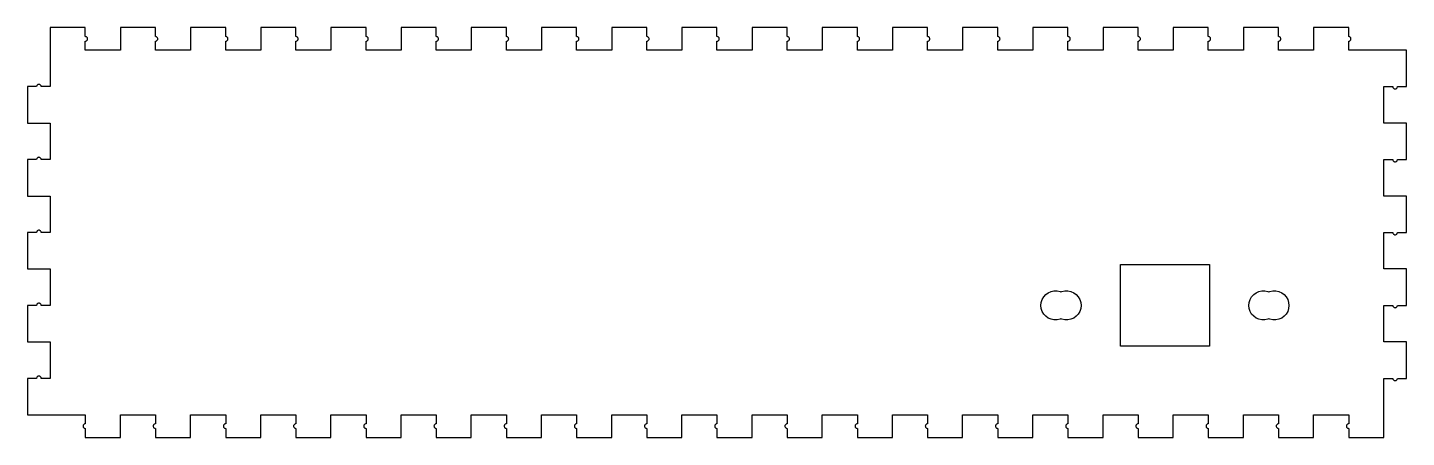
# Model space of a CAD drawing. Header units: metres. Extents: x -196 to 379, y -3 to 499.
# Drawn here: x -195.9 to -6.9, y -3.1 to 53.1 of the extents above; entities that cross this region are included whole.
import ezdxf

# ---------------------------------------------------------------- set-up
doc = ezdxf.new("R2010")
doc.units = ezdxf.units.M

msp = doc.modelspace()

# ---------------------------------------------------------------- linework, layer by layer
for p, q in [((-187.989, 53.1), (-192.8, 53.1)), ((-192.8, 53.1), (-192.8, 45)), ((-187.989, 51.8583), (-187.989, 53.1)), ((-178.368, 53.1), (-183.179, 53.1)), ((-183.179, 53.1), (-183.179, 50)), ((-178.368, 51.8583), (-178.368, 53.1)), ((-168.747, 53.1), (-173.558, 53.1)), ((-173.558, 53.1), (-173.558, 50)), ((-168.747, 51.8583), (-168.747, 53.1)), ((-159.126, 53.1), (-163.937, 53.1)), ((-163.937, 53.1), (-163.937, 50)), ((-159.126, 51.8583), (-159.126, 53.1)), ((-149.505, 53.1), (-154.316, 53.1)), ((-154.316, 53.1), (-154.316, 50)), ((-149.505, 51.8583), (-149.505, 53.1)), ((-139.884, 53.1), (-144.695, 53.1)), ((-144.695, 53.1), (-144.695, 50)), ((-139.884, 51.8583), (-139.884, 53.1)), ((-130.263, 53.1), (-135.074, 53.1)), ((-135.074, 53.1), (-135.074, 50)), ((-130.263, 51.8583), (-130.263, 53.1)), ((-120.642, 53.1), (-125.453, 53.1)), ((-125.453, 53.1), (-125.453, 50)), ((-120.642, 51.8583), (-120.642, 53.1)), ((-111.021, 53.1), (-115.832, 53.1)), ((-115.832, 53.1), (-115.832, 50)), ((-111.021, 51.8583), (-111.021, 53.1)), ((-101.4, 53.1), (-106.211, 53.1)), ((-106.211, 53.1), (-106.211, 50)), ((-101.4, 51.8583), (-101.4, 53.1)), ((-91.7789, 53.1), (-96.5895, 53.1)), ((-96.5895, 53.1), (-96.5895, 50)), ((-91.7789, 51.8583), (-91.7789, 53.1)), ((-82.1579, 53.1), (-86.9684, 53.1)), ((-86.9684, 53.1), (-86.9684, 50)), ((-82.1579, 51.8583), (-82.1579, 53.1)), ((-72.5368, 53.1), (-77.3474, 53.1)), ((-77.3474, 53.1), (-77.3474, 50)), ((-72.5368, 51.8583), (-72.5368, 53.1)), ((-62.9158, 53.1), (-67.7263, 53.1)), ((-67.7263, 53.1), (-67.7263, 50)), ((-62.9158, 51.8583), (-62.9158, 53.1)), ((-53.2947, 53.1), (-58.1053, 53.1)), ((-58.1053, 53.1), (-58.1053, 50)), ((-53.2947, 51.8583), (-53.2947, 53.1)), ((-43.6737, 53.1), (-48.4842, 53.1)), ((-48.4842, 53.1), (-48.4842, 50)), ((-43.6737, 51.8583), (-43.6737, 53.1)), ((-34.0526, 53.1), (-38.8632, 53.1)), ((-38.8632, 53.1), (-38.8632, 50)), ((-34.0526, 51.8583), (-34.0526, 53.1)), ((-24.4316, 53.1), (-29.2421, 53.1)), ((-29.2421, 53.1), (-29.2421, 50)), ((-24.4316, 51.8583), (-24.4316, 53.1)), ((-14.8105, 53.1), (-19.621, 53.1)), ((-19.621, 53.1), (-19.621, 50)), ((-14.8105, 51.8583), (-14.8105, 53.1)), ((-187.957, 51.8583), (-187.989, 51.8583)), ((-187.989, 50), (-187.989, 51.2417)), ((-187.989, 51.2417), (-187.957, 51.2417)), ((-187.894, 51.8448), (-187.957, 51.8583)), ((-187.957, 51.2417), (-187.894, 51.2552)), ((-187.834, 51.8185), (-187.894, 51.8448)), ((-187.894, 51.2552), (-187.834, 51.2815)), ((-187.782, 51.7804), (-187.834, 51.8185)), ((-187.834, 51.2815), (-187.782, 51.3196)), ((-187.739, 51.7322), (-187.782, 51.7804)), ((-187.782, 51.3196), (-187.739, 51.3678)), ((-187.706, 51.6761), (-187.739, 51.7322)), ((-187.739, 51.3678), (-187.706, 51.4239)), ((-187.686, 51.6144), (-187.706, 51.6761)), ((-187.706, 51.4239), (-187.686, 51.4855)), ((-187.679, 51.55), (-187.686, 51.6144)), ((-187.686, 51.4855), (-187.679, 51.55)), ((-178.336, 51.8583), (-178.368, 51.8583)), ((-178.368, 50), (-178.368, 51.2417)), ((-178.368, 51.2417), (-178.336, 51.2417)), ((-178.273, 51.8448), (-178.336, 51.8583)), ((-178.336, 51.2417), (-178.273, 51.2552)), ((-178.213, 51.8185), (-178.273, 51.8448)), ((-178.273, 51.2552), (-178.213, 51.2815)), ((-178.161, 51.7804), (-178.213, 51.8185)), ((-178.213, 51.2815), (-178.161, 51.3196)), ((-178.118, 51.7322), (-178.161, 51.7804)), ((-178.161, 51.3196), (-178.118, 51.3678)), ((-178.085, 51.6761), (-178.118, 51.7322)), ((-178.118, 51.3678), (-178.085, 51.4239)), ((-178.065, 51.6144), (-178.085, 51.6761)), ((-178.085, 51.4239), (-178.065, 51.4855)), ((-178.058, 51.55), (-178.065, 51.6144)), ((-178.065, 51.4855), (-178.058, 51.55)), ((-168.715, 51.8583), (-168.747, 51.8583)), ((-168.747, 50), (-168.747, 51.2417)), ((-168.747, 51.2417), (-168.715, 51.2417)), ((-168.652, 51.8448), (-168.715, 51.8583)), ((-168.715, 51.2417), (-168.652, 51.2552)), ((-168.592, 51.8185), (-168.652, 51.8448)), ((-168.652, 51.2552), (-168.592, 51.2815)), ((-168.54, 51.7804), (-168.592, 51.8185)), ((-168.592, 51.2815), (-168.54, 51.3196)), ((-168.497, 51.7322), (-168.54, 51.7804)), ((-168.54, 51.3196), (-168.497, 51.3678)), ((-168.464, 51.6761), (-168.497, 51.7322)), ((-168.497, 51.3678), (-168.464, 51.4239)), ((-168.444, 51.6144), (-168.464, 51.6761)), ((-168.464, 51.4239), (-168.444, 51.4855)), ((-168.437, 51.55), (-168.444, 51.6144)), ((-168.444, 51.4855), (-168.437, 51.55)), ((-159.094, 51.8583), (-159.126, 51.8583)), ((-159.126, 50), (-159.126, 51.2417)), ((-159.126, 51.2417), (-159.094, 51.2417)), ((-159.031, 51.8448), (-159.094, 51.8583)), ((-159.094, 51.2417), (-159.031, 51.2552)), ((-158.971, 51.8185), (-159.031, 51.8448)), ((-159.031, 51.2552), (-158.971, 51.2815)), ((-158.919, 51.7804), (-158.971, 51.8185)), ((-158.971, 51.2815), (-158.919, 51.3196)), ((-158.876, 51.7322), (-158.919, 51.7804)), ((-158.919, 51.3196), (-158.876, 51.3678)), ((-158.843, 51.6761), (-158.876, 51.7322)), ((-158.876, 51.3678), (-158.843, 51.4239)), ((-158.823, 51.6144), (-158.843, 51.6761)), ((-158.843, 51.4239), (-158.823, 51.4855)), ((-158.816, 51.55), (-158.823, 51.6144)), ((-158.823, 51.4855), (-158.816, 51.55)), ((-149.473, 51.8583), (-149.505, 51.8583)), ((-149.505, 50), (-149.505, 51.2417)), ((-149.505, 51.2417), (-149.473, 51.2417)), ((-149.409, 51.8448), (-149.473, 51.8583)), ((-149.473, 51.2417), (-149.409, 51.2552)), ((-149.35, 51.8185), (-149.409, 51.8448)), ((-149.409, 51.2552), (-149.35, 51.2815)), ((-149.298, 51.7804), (-149.35, 51.8185)), ((-149.35, 51.2815), (-149.298, 51.3196)), ((-149.254, 51.7322), (-149.298, 51.7804)), ((-149.298, 51.3196), (-149.254, 51.3678)), ((-149.222, 51.6761), (-149.254, 51.7322)), ((-149.254, 51.3678), (-149.222, 51.4239)), ((-149.202, 51.6144), (-149.222, 51.6761)), ((-149.222, 51.4239), (-149.202, 51.4855)), ((-149.195, 51.55), (-149.202, 51.6144)), ((-149.202, 51.4855), (-149.195, 51.55)), ((-139.852, 51.8583), (-139.884, 51.8583)), ((-139.884, 50), (-139.884, 51.2417)), ((-139.884, 51.2417), (-139.852, 51.2417)), ((-139.788, 51.8448), (-139.852, 51.8583)), ((-139.852, 51.2417), (-139.788, 51.2552)), ((-139.729, 51.8185), (-139.788, 51.8448)), ((-139.788, 51.2552), (-139.729, 51.2815)), ((-139.677, 51.7804), (-139.729, 51.8185)), ((-139.729, 51.2815), (-139.677, 51.3196)), ((-139.633, 51.7322), (-139.677, 51.7804)), ((-139.677, 51.3196), (-139.633, 51.3678)), ((-139.601, 51.6761), (-139.633, 51.7322)), ((-139.633, 51.3678), (-139.601, 51.4239)), ((-139.581, 51.6144), (-139.601, 51.6761)), ((-139.601, 51.4239), (-139.581, 51.4855)), ((-139.574, 51.55), (-139.581, 51.6144)), ((-139.581, 51.4855), (-139.574, 51.55)), ((-130.231, 51.8583), (-130.263, 51.8583)), ((-130.263, 50), (-130.263, 51.2417)), ((-130.263, 51.2417), (-130.231, 51.2417)), ((-130.167, 51.8448), (-130.231, 51.8583)), ((-130.231, 51.2417), (-130.167, 51.2552)), ((-130.108, 51.8185), (-130.167, 51.8448)), ((-130.167, 51.2552), (-130.108, 51.2815)), ((-130.056, 51.7804), (-130.108, 51.8185)), ((-130.108, 51.2815), (-130.056, 51.3196)), ((-130.012, 51.7322), (-130.056, 51.7804)), ((-130.056, 51.3196), (-130.012, 51.3678)), ((-129.98, 51.6761), (-130.012, 51.7322)), ((-130.012, 51.3678), (-129.98, 51.4239)), ((-129.96, 51.6144), (-129.98, 51.6761)), ((-129.98, 51.4239), (-129.96, 51.4855)), ((-129.953, 51.55), (-129.96, 51.6144)), ((-129.96, 51.4855), (-129.953, 51.55)), ((-120.61, 51.8583), (-120.642, 51.8583)), ((-120.642, 50), (-120.642, 51.2417)), ((-120.642, 51.2417), (-120.61, 51.2417)), ((-120.546, 51.8448), (-120.61, 51.8583)), ((-120.61, 51.2417), (-120.546, 51.2552)), ((-120.487, 51.8185), (-120.546, 51.8448)), ((-120.546, 51.2552), (-120.487, 51.2815)), ((-120.435, 51.7804), (-120.487, 51.8185)), ((-120.487, 51.2815), (-120.435, 51.3196)), ((-120.391, 51.7322), (-120.435, 51.7804)), ((-120.435, 51.3196), (-120.391, 51.3678)), ((-120.359, 51.6761), (-120.391, 51.7322)), ((-120.391, 51.3678), (-120.359, 51.4239)), ((-120.339, 51.6144), (-120.359, 51.6761)), ((-120.359, 51.4239), (-120.339, 51.4855)), ((-120.332, 51.55), (-120.339, 51.6144)), ((-120.339, 51.4855), (-120.332, 51.55)), ((-110.989, 51.8583), (-111.021, 51.8583)), ((-111.021, 50), (-111.021, 51.2417)), ((-111.021, 51.2417), (-110.989, 51.2417)), ((-110.925, 51.8448), (-110.989, 51.8583)), ((-110.989, 51.2417), (-110.925, 51.2552)), ((-110.866, 51.8185), (-110.925, 51.8448)), ((-110.925, 51.2552), (-110.866, 51.2815)), ((-110.814, 51.7804), (-110.866, 51.8185)), ((-110.866, 51.2815), (-110.814, 51.3196)), ((-110.77, 51.7322), (-110.814, 51.7804)), ((-110.814, 51.3196), (-110.77, 51.3678)), ((-110.738, 51.6761), (-110.77, 51.7322)), ((-110.77, 51.3678), (-110.738, 51.4239)), ((-110.718, 51.6144), (-110.738, 51.6761)), ((-110.738, 51.4239), (-110.718, 51.4855)), ((-110.711, 51.55), (-110.718, 51.6144)), ((-110.718, 51.4855), (-110.711, 51.55)), ((-101.368, 51.8583), (-101.4, 51.8583)), ((-101.4, 50), (-101.4, 51.2417)), ((-101.4, 51.2417), (-101.368, 51.2417)), ((-101.304, 51.8448), (-101.368, 51.8583)), ((-101.368, 51.2417), (-101.304, 51.2552)), ((-101.245, 51.8185), (-101.304, 51.8448)), ((-101.304, 51.2552), (-101.245, 51.2815)), ((-101.193, 51.7804), (-101.245, 51.8185)), ((-101.245, 51.2815), (-101.193, 51.3196)), ((-101.149, 51.7322), (-101.193, 51.7804)), ((-101.193, 51.3196), (-101.149, 51.3678)), ((-101.117, 51.6761), (-101.149, 51.7322)), ((-101.149, 51.3678), (-101.117, 51.4239)), ((-101.097, 51.6144), (-101.117, 51.6761)), ((-101.117, 51.4239), (-101.097, 51.4855)), ((-101.09, 51.55), (-101.097, 51.6144)), ((-101.097, 51.4855), (-101.09, 51.55)), ((-91.7465, 51.8583), (-91.7789, 51.8583)), ((-91.7789, 50), (-91.7789, 51.2417)), ((-91.7789, 51.2417), (-91.7465, 51.2417)), ((-91.6832, 51.8448), (-91.7465, 51.8583)), ((-91.7465, 51.2417), (-91.6832, 51.2552)), ((-91.6239, 51.8185), (-91.6832, 51.8448)), ((-91.6832, 51.2552), (-91.6239, 51.2815)), ((-91.5715, 51.7804), (-91.6239, 51.8185)), ((-91.6239, 51.2815), (-91.5715, 51.3196)), ((-91.5282, 51.7322), (-91.5715, 51.7804)), ((-91.5715, 51.3196), (-91.5282, 51.3678)), ((-91.4957, 51.6761), (-91.5282, 51.7322)), ((-91.5282, 51.3678), (-91.4957, 51.4239)), ((-91.4757, 51.6144), (-91.4957, 51.6761)), ((-91.4957, 51.4239), (-91.4757, 51.4855)), ((-91.4689, 51.55), (-91.4757, 51.6144)), ((-91.4757, 51.4855), (-91.4689, 51.55)), ((-82.1255, 51.8583), (-82.1579, 51.8583)), ((-82.1579, 50), (-82.1579, 51.2417)), ((-82.1579, 51.2417), (-82.1255, 51.2417)), ((-82.0621, 51.8448), (-82.1255, 51.8583)), ((-82.1255, 51.2417), (-82.0621, 51.2552)), ((-82.0029, 51.8185), (-82.0621, 51.8448)), ((-82.0621, 51.2552), (-82.0029, 51.2815)), ((-81.9505, 51.7804), (-82.0029, 51.8185)), ((-82.0029, 51.2815), (-81.9505, 51.3196)), ((-81.9071, 51.7322), (-81.9505, 51.7804)), ((-81.9505, 51.3196), (-81.9071, 51.3678)), ((-81.8747, 51.6761), (-81.9071, 51.7322)), ((-81.9071, 51.3678), (-81.8747, 51.4239)), ((-81.8547, 51.6144), (-81.8747, 51.6761)), ((-81.8747, 51.4239), (-81.8547, 51.4855)), ((-81.8479, 51.55), (-81.8547, 51.6144)), ((-81.8547, 51.4855), (-81.8479, 51.55)), ((-72.5044, 51.8583), (-72.5368, 51.8583)), ((-72.5368, 50), (-72.5368, 51.2417)), ((-72.5368, 51.2417), (-72.5044, 51.2417)), ((-72.4411, 51.8448), (-72.5044, 51.8583)), ((-72.5044, 51.2417), (-72.4411, 51.2552)), ((-72.3819, 51.8185), (-72.4411, 51.8448)), ((-72.4411, 51.2552), (-72.3819, 51.2815)), ((-72.3294, 51.7804), (-72.3819, 51.8185)), ((-72.3819, 51.2815), (-72.3294, 51.3196)), ((-72.2861, 51.7322), (-72.3294, 51.7804)), ((-72.3294, 51.3196), (-72.2861, 51.3678)), ((-72.2536, 51.6761), (-72.2861, 51.7322)), ((-72.2861, 51.3678), (-72.2536, 51.4239)), ((-72.2336, 51.6144), (-72.2536, 51.6761)), ((-72.2536, 51.4239), (-72.2336, 51.4855)), ((-72.2269, 51.55), (-72.2336, 51.6144)), ((-72.2336, 51.4855), (-72.2269, 51.55)), ((-62.8834, 51.8583), (-62.9158, 51.8583)), ((-62.9158, 50), (-62.9158, 51.2417)), ((-62.9158, 51.2417), (-62.8834, 51.2417)), ((-62.82, 51.8448), (-62.8834, 51.8583)), ((-62.8834, 51.2417), (-62.82, 51.2552)), ((-62.7608, 51.8185), (-62.82, 51.8448)), ((-62.82, 51.2552), (-62.7608, 51.2815)), ((-62.7084, 51.7804), (-62.7608, 51.8185)), ((-62.7608, 51.2815), (-62.7084, 51.3196)), ((-62.665, 51.7322), (-62.7084, 51.7804)), ((-62.7084, 51.3196), (-62.665, 51.3678)), ((-62.6326, 51.6761), (-62.665, 51.7322)), ((-62.665, 51.3678), (-62.6326, 51.4239)), ((-62.6126, 51.6144), (-62.6326, 51.6761)), ((-62.6326, 51.4239), (-62.6126, 51.4855)), ((-62.6058, 51.55), (-62.6126, 51.6144)), ((-62.6126, 51.4855), (-62.6058, 51.55)), ((-53.2623, 51.8583), (-53.2947, 51.8583)), ((-53.2947, 50), (-53.2947, 51.2417)), ((-53.2947, 51.2417), (-53.2623, 51.2417)), ((-53.1989, 51.8448), (-53.2623, 51.8583)), ((-53.2623, 51.2417), (-53.1989, 51.2552)), ((-53.1397, 51.8185), (-53.1989, 51.8448)), ((-53.1989, 51.2552), (-53.1397, 51.2815)), ((-53.0873, 51.7804), (-53.1397, 51.8185)), ((-53.1397, 51.2815), (-53.0873, 51.3196)), ((-53.0439, 51.7322), (-53.0873, 51.7804)), ((-53.0873, 51.3196), (-53.0439, 51.3678)), ((-53.0115, 51.6761), (-53.0439, 51.7322)), ((-53.0439, 51.3678), (-53.0115, 51.4239)), ((-52.9915, 51.6144), (-53.0115, 51.6761)), ((-53.0115, 51.4239), (-52.9915, 51.4855)), ((-52.9847, 51.55), (-52.9915, 51.6144)), ((-52.9915, 51.4855), (-52.9847, 51.55)), ((-43.6413, 51.8583), (-43.6737, 51.8583)), ((-43.6737, 50), (-43.6737, 51.2417)), ((-43.6737, 51.2417), (-43.6413, 51.2417)), ((-43.5779, 51.8448), (-43.6413, 51.8583)), ((-43.6413, 51.2417), (-43.5779, 51.2552)), ((-43.5187, 51.8185), (-43.5779, 51.8448)), ((-43.5779, 51.2552), (-43.5187, 51.2815)), ((-43.4663, 51.7804), (-43.5187, 51.8185)), ((-43.5187, 51.2815), (-43.4663, 51.3196)), ((-43.4229, 51.7322), (-43.4663, 51.7804)), ((-43.4663, 51.3196), (-43.4229, 51.3678)), ((-43.3905, 51.6761), (-43.4229, 51.7322)), ((-43.4229, 51.3678), (-43.3905, 51.4239)), ((-43.3705, 51.6144), (-43.3905, 51.6761)), ((-43.3905, 51.4239), (-43.3705, 51.4855)), ((-43.3637, 51.55), (-43.3705, 51.6144)), ((-43.3705, 51.4855), (-43.3637, 51.55)), ((-34.0202, 51.8583), (-34.0526, 51.8583)), ((-34.0526, 50), (-34.0526, 51.2417)), ((-34.0526, 51.2417), (-34.0202, 51.2417)), ((-33.9568, 51.8448), (-34.0202, 51.8583)), ((-34.0202, 51.2417), (-33.9568, 51.2552)), ((-33.8976, 51.8185), (-33.9568, 51.8448)), ((-33.9568, 51.2552), (-33.8976, 51.2815)), ((-33.8452, 51.7804), (-33.8976, 51.8185)), ((-33.8976, 51.2815), (-33.8452, 51.3196)), ((-33.8018, 51.7322), (-33.8452, 51.7804)), ((-33.8452, 51.3196), (-33.8018, 51.3678)), ((-33.7694, 51.6761), (-33.8018, 51.7322)), ((-33.8018, 51.3678), (-33.7694, 51.4239)), ((-33.7494, 51.6144), (-33.7694, 51.6761)), ((-33.7694, 51.4239), (-33.7494, 51.4855)), ((-33.7426, 51.55), (-33.7494, 51.6144)), ((-33.7494, 51.4855), (-33.7426, 51.55)), ((-24.3992, 51.8583), (-24.4316, 51.8583)), ((-24.4316, 50), (-24.4316, 51.2417)), ((-24.4316, 51.2417), (-24.3992, 51.2417)), ((-24.3358, 51.8448), (-24.3992, 51.8583)), ((-24.3992, 51.2417), (-24.3358, 51.2552)), ((-24.2766, 51.8185), (-24.3358, 51.8448)), ((-24.3358, 51.2552), (-24.2766, 51.2815)), ((-24.2242, 51.7804), (-24.2766, 51.8185)), ((-24.2766, 51.2815), (-24.2242, 51.3196)), ((-24.1808, 51.7322), (-24.2242, 51.7804)), ((-24.2242, 51.3196), (-24.1808, 51.3678)), ((-24.1484, 51.6761), (-24.1808, 51.7322)), ((-24.1808, 51.3678), (-24.1484, 51.4239)), ((-24.1284, 51.6144), (-24.1484, 51.6761)), ((-24.1484, 51.4239), (-24.1284, 51.4855)), ((-24.1216, 51.55), (-24.1284, 51.6144)), ((-24.1284, 51.4855), (-24.1216, 51.55)), ((-14.7781, 51.8583), (-14.8105, 51.8583)), ((-14.8105, 50), (-14.8105, 51.2417)), ((-14.8105, 51.2417), (-14.7781, 51.2417)), ((-14.7147, 51.8448), (-14.7781, 51.8583)), ((-14.7781, 51.2417), (-14.7147, 51.2552)), ((-14.6555, 51.8185), (-14.7147, 51.8448)), ((-14.7147, 51.2552), (-14.6555, 51.2815)), ((-14.6031, 51.7804), (-14.6555, 51.8185)), ((-14.6555, 51.2815), (-14.6031, 51.3196)), ((-14.5597, 51.7322), (-14.6031, 51.7804)), ((-14.6031, 51.3196), (-14.5597, 51.3678)), ((-14.5273, 51.6761), (-14.5597, 51.7322)), ((-14.5597, 51.3678), (-14.5273, 51.4239)), ((-14.5073, 51.6144), (-14.5273, 51.6761)), ((-14.5273, 51.4239), (-14.5073, 51.4855)), ((-14.5005, 51.55), (-14.5073, 51.6144)), ((-14.5073, 51.4855), (-14.5005, 51.55)), ((-183.179, 50), (-187.989, 50)), ((-173.558, 50), (-178.368, 50)), ((-163.937, 50), (-168.747, 50)), ((-154.316, 50), (-159.126, 50)), ((-144.695, 50), (-149.505, 50)), ((-135.074, 50), (-139.884, 50)), ((-125.453, 50), (-130.263, 50)), ((-115.832, 50), (-120.642, 50)), ((-106.211, 50), (-111.021, 50)), ((-96.5895, 50), (-101.4, 50)), ((-86.9684, 50), (-91.7789, 50)), ((-77.3474, 50), (-82.1579, 50)), ((-67.7263, 50), (-72.5368, 50)), ((-58.1053, 50), (-62.9158, 50)), ((-48.4842, 50), (-53.2947, 50)), ((-38.8632, 50), (-43.6737, 50)), ((-29.2421, 50), (-34.0526, 50)), ((-19.621, 50), (-24.4316, 50)), ((-6.89999, 50), (-14.8105, 50)), ((-6.89999, 45), (-6.89999, 50)), ((-194.658, 45), (-195.9, 45)), ((-195.9, 45), (-195.9, 40)), ((-194.645, 45.0958), (-194.658, 45.0324)), ((-194.658, 45.0324), (-194.658, 45)), ((-194.618, 45.155), (-194.645, 45.0958)), ((-194.58, 45.2074), (-194.618, 45.155)), ((-194.532, 45.2508), (-194.58, 45.2074)), ((-194.476, 45.2832), (-194.532, 45.2508)), ((-194.414, 45.3032), (-194.476, 45.2832)), ((-194.35, 45.31), (-194.414, 45.3032)), ((-194.286, 45.3032), (-194.35, 45.31)), ((-194.224, 45.2832), (-194.286, 45.3032)), ((-194.168, 45.2508), (-194.224, 45.2832)), ((-194.12, 45.2074), (-194.168, 45.2508)), ((-194.082, 45.155), (-194.12, 45.2074)), ((-194.055, 45.0958), (-194.082, 45.155)), ((-194.042, 45.0324), (-194.055, 45.0958)), ((-194.042, 45), (-194.042, 45.0324)), ((-192.8, 45), (-194.042, 45)), ((-10, 40), (-10, 45)), ((-10, 45), (-8.7583, 45)), ((-8.7583, 45), (-8.7583, 44.9676)), ((-8.7583, 44.9676), (-8.74483, 44.9042)), ((-8.74483, 44.9042), (-8.71846, 44.845)), ((-8.71846, 44.845), (-8.68037, 44.7926)), ((-8.68037, 44.7926), (-8.63222, 44.7492)), ((-8.63222, 44.7492), (-8.57608, 44.7168)), ((-8.57608, 44.7168), (-8.51445, 44.6968)), ((-8.51445, 44.6968), (-8.45, 44.69)), ((-8.45, 44.69), (-8.38554, 44.6968)), ((-8.38554, 44.6968), (-8.32391, 44.7168)), ((-8.32391, 44.7168), (-8.26779, 44.7492)), ((-8.26779, 44.7492), (-8.21962, 44.7926)), ((-8.21962, 44.7926), (-8.18153, 44.845)), ((-8.18153, 44.845), (-8.15517, 44.9042)), ((-8.15517, 44.9042), (-8.14169, 44.9676)), ((-8.14169, 44.9676), (-8.14169, 45)), ((-8.14169, 45), (-6.89999, 45)), ((-195.9, 40), (-192.8, 40)), ((-192.8, 40), (-192.8, 35)), ((-6.89999, 40), (-10, 40)), ((-6.89999, 35), (-6.89999, 40)), ((-194.658, 35), (-195.9, 35)), ((-195.9, 35), (-195.9, 30)), ((-194.645, 35.0958), (-194.658, 35.0324)), ((-194.658, 35.0324), (-194.658, 35)), ((-194.618, 35.155), (-194.645, 35.0958)), ((-194.58, 35.2074), (-194.618, 35.155)), ((-194.532, 35.2508), (-194.58, 35.2074)), ((-194.476, 35.2832), (-194.532, 35.2508)), ((-194.414, 35.3032), (-194.476, 35.2832)), ((-194.35, 35.31), (-194.414, 35.3032)), ((-194.286, 35.3032), (-194.35, 35.31)), ((-194.224, 35.2832), (-194.286, 35.3032)), ((-194.168, 35.2508), (-194.224, 35.2832)), ((-194.12, 35.2074), (-194.168, 35.2508)), ((-194.082, 35.155), (-194.12, 35.2074)), ((-194.055, 35.0958), (-194.082, 35.155)), ((-194.042, 35.0324), (-194.055, 35.0958)), ((-194.042, 35), (-194.042, 35.0324)), ((-192.8, 35), (-194.042, 35)), ((-10, 30), (-10, 35)), ((-10, 35), (-8.7583, 35)), ((-8.7583, 35), (-8.7583, 34.9676)), ((-8.7583, 34.9676), (-8.74483, 34.9042)), ((-8.74483, 34.9042), (-8.71846, 34.845)), ((-8.71846, 34.845), (-8.68037, 34.7926)), ((-8.68037, 34.7926), (-8.63222, 34.7492)), ((-8.63222, 34.7492), (-8.57608, 34.7168)), ((-8.57608, 34.7168), (-8.51445, 34.6968)), ((-8.51445, 34.6968), (-8.45, 34.69)), ((-8.45, 34.69), (-8.38554, 34.6968)), ((-8.38554, 34.6968), (-8.32391, 34.7168)), ((-8.32391, 34.7168), (-8.26779, 34.7492)), ((-8.26779, 34.7492), (-8.21962, 34.7926)), ((-8.21962, 34.7926), (-8.18153, 34.845)), ((-8.18153, 34.845), (-8.15517, 34.9042)), ((-8.15517, 34.9042), (-8.14169, 34.9676)), ((-8.14169, 34.9676), (-8.14169, 35)), ((-8.14169, 35), (-6.89999, 35)), ((-195.9, 30), (-192.8, 30)), ((-192.8, 30), (-192.8, 25)), ((-6.89999, 30), (-10, 30)), ((-6.89999, 25), (-6.89999, 30)), ((-194.658, 25), (-195.9, 25)), ((-195.9, 25), (-195.9, 20)), ((-194.645, 25.0958), (-194.658, 25.0324)), ((-194.658, 25.0324), (-194.658, 25)), ((-194.618, 25.155), (-194.645, 25.0958)), ((-194.58, 25.2074), (-194.618, 25.155)), ((-194.532, 25.2508), (-194.58, 25.2074)), ((-194.476, 25.2832), (-194.532, 25.2508)), ((-194.414, 25.3032), (-194.476, 25.2832)), ((-194.35, 25.31), (-194.414, 25.3032)), ((-194.286, 25.3032), (-194.35, 25.31)), ((-194.224, 25.2832), (-194.286, 25.3032)), ((-194.168, 25.2508), (-194.224, 25.2832)), ((-194.12, 25.2074), (-194.168, 25.2508)), ((-194.082, 25.155), (-194.12, 25.2074)), ((-194.055, 25.0958), (-194.082, 25.155)), ((-194.042, 25.0324), (-194.055, 25.0958)), ((-194.042, 25), (-194.042, 25.0324)), ((-192.8, 25), (-194.042, 25)), ((-10, 20), (-10, 25)), ((-10, 25), (-8.7583, 25)), ((-8.7583, 25), (-8.7583, 24.9676)), ((-8.7583, 24.9676), (-8.74483, 24.9042)), ((-8.74483, 24.9042), (-8.71846, 24.845)), ((-8.71846, 24.845), (-8.68037, 24.7926)), ((-8.68037, 24.7926), (-8.63222, 24.7492)), ((-8.63222, 24.7492), (-8.57608, 24.7168)), ((-8.57608, 24.7168), (-8.51445, 24.6968)), ((-8.51445, 24.6968), (-8.45, 24.69)), ((-8.45, 24.69), (-8.38554, 24.6968)), ((-8.38554, 24.6968), (-8.32391, 24.7168)), ((-8.32391, 24.7168), (-8.26779, 24.7492)), ((-8.26779, 24.7492), (-8.21962, 24.7926)), ((-8.21962, 24.7926), (-8.18153, 24.845)), ((-8.18153, 24.845), (-8.15517, 24.9042)), ((-8.15517, 24.9042), (-8.14169, 24.9676)), ((-8.14169, 24.9676), (-8.14169, 25)), ((-8.14169, 25), (-6.89999, 25)), ((-195.9, 20), (-192.8, 20)), ((-192.8, 20), (-192.8, 15)), ((-46.1, 9.39999), (-46.1, 20.6)), ((-46.1, 20.6), (-33.9, 20.6)), ((-33.9, 20.6), (-33.9, 9.39999)), ((-6.89999, 20), (-10, 20)), ((-6.89999, 15), (-6.89999, 20)), ((-194.618, 15.155), (-194.645, 15.0958)), ((-194.58, 15.2074), (-194.618, 15.155)), ((-194.532, 15.2508), (-194.58, 15.2074)), ((-194.476, 15.2832), (-194.532, 15.2508)), ((-194.414, 15.3032), (-194.476, 15.2832)), ((-194.35, 15.31), (-194.414, 15.3032)), ((-194.286, 15.3032), (-194.35, 15.31)), ((-194.224, 15.2832), (-194.286, 15.3032)), ((-194.168, 15.2508), (-194.224, 15.2832)), ((-194.12, 15.2074), (-194.168, 15.2508)), ((-194.082, 15.155), (-194.12, 15.2074)), ((-194.055, 15.0958), (-194.082, 15.155)), ((-57, 15), (-56.9563, 15.4158)), ((-56.9563, 15.4158), (-56.8271, 15.8135)), ((-56.8271, 15.8135), (-56.618, 16.1756)), ((-56.618, 16.1756), (-56.3383, 16.4863)), ((-56.3383, 16.4863), (-56, 16.732)), ((-56, 16.732), (-55.618, 16.9021)), ((-55.618, 16.9021), (-55.209, 16.989)), ((-55.209, 16.989), (-54.7909, 16.989)), ((-54.7909, 16.989), (-54.382, 16.9021)), ((-54.382, 16.9021), (-54.25, 16.8434)), ((-54.25, 16.8434), (-54.118, 16.9021)), ((-54.118, 16.9021), (-53.709, 16.989)), ((-53.709, 16.989), (-53.2909, 16.989)), ((-53.2909, 16.989), (-52.882, 16.9021)), ((-52.882, 16.9021), (-52.5, 16.732)), ((-52.5, 16.732), (-52.1617, 16.4863)), ((-52.1617, 16.4863), (-51.882, 16.1756)), ((-51.882, 16.1756), (-51.6729, 15.8135)), ((-51.6729, 15.8135), (-51.5437, 15.4158)), ((-51.5437, 15.4158), (-51.5, 15)), ((-28.5, 15), (-28.4563, 15.4158)), ((-28.4563, 15.4158), (-28.3271, 15.8135)), ((-28.3271, 15.8135), (-28.118, 16.1756)), ((-28.118, 16.1756), (-27.8383, 16.4863)), ((-27.8383, 16.4863), (-27.5, 16.732)), ((-27.5, 16.732), (-27.118, 16.9021)), ((-27.118, 16.9021), (-26.709, 16.989)), ((-26.709, 16.989), (-26.2909, 16.989)), ((-26.2909, 16.989), (-25.882, 16.9021)), ((-25.882, 16.9021), (-25.75, 16.8434)), ((-25.75, 16.8434), (-25.618, 16.9021)), ((-25.618, 16.9021), (-25.209, 16.989)), ((-25.209, 16.989), (-24.7909, 16.989)), ((-24.7909, 16.989), (-24.382, 16.9021)), ((-24.382, 16.9021), (-24, 16.732)), ((-24, 16.732), (-23.6617, 16.4863)), ((-23.6617, 16.4863), (-23.382, 16.1756)), ((-23.382, 16.1756), (-23.1729, 15.8135)), ((-23.1729, 15.8135), (-23.0437, 15.4158)), ((-23.0437, 15.4158), (-23, 15)), ((-194.658, 15), (-195.9, 15)), ((-195.9, 15), (-195.9, 10)), ((-194.645, 15.0958), (-194.658, 15.0324)), ((-194.658, 15.0324), (-194.658, 15)), ((-194.042, 15.0324), (-194.055, 15.0958)), ((-194.042, 15), (-194.042, 15.0324)), ((-192.8, 15), (-194.042, 15)), ((-56.9563, 14.5842), (-57, 15)), ((-56.8271, 14.1865), (-56.9563, 14.5842)), ((-56.618, 13.8244), (-56.8271, 14.1865)), ((-56.3383, 13.5137), (-56.618, 13.8244)), ((-56, 13.2679), (-56.3383, 13.5137)), ((-55.618, 13.0979), (-56, 13.2679)), ((-52.5, 13.2679), (-52.882, 13.0979)), ((-52.1617, 13.5137), (-52.5, 13.2679)), ((-51.882, 13.8244), (-52.1617, 13.5137)), ((-51.6729, 14.1865), (-51.882, 13.8244)), ((-51.5437, 14.5842), (-51.6729, 14.1865)), ((-51.5, 15), (-51.5437, 14.5842)), ((-28.4563, 14.5842), (-28.5, 15)), ((-28.3271, 14.1865), (-28.4563, 14.5842)), ((-28.118, 13.8244), (-28.3271, 14.1865)), ((-27.8383, 13.5137), (-28.118, 13.8244)), ((-27.5, 13.2679), (-27.8383, 13.5137)), ((-27.118, 13.0979), (-27.5, 13.2679)), ((-24, 13.2679), (-24.382, 13.0979)), ((-23.6617, 13.5137), (-24, 13.2679)), ((-23.382, 13.8244), (-23.6617, 13.5137)), ((-23.1729, 14.1865), (-23.382, 13.8244)), ((-23.0437, 14.5842), (-23.1729, 14.1865)), ((-23, 15), (-23.0437, 14.5842)), ((-10, 10), (-10, 15)), ((-10, 15), (-8.7583, 15)), ((-8.7583, 15), (-8.7583, 14.9676)), ((-8.7583, 14.9676), (-8.74483, 14.9042)), ((-8.74483, 14.9042), (-8.71846, 14.845)), ((-8.71846, 14.845), (-8.68037, 14.7926)), ((-8.68037, 14.7926), (-8.63222, 14.7492)), ((-8.63222, 14.7492), (-8.57608, 14.7168)), ((-8.57608, 14.7168), (-8.51445, 14.6968)), ((-8.51445, 14.6968), (-8.45, 14.69)), ((-8.45, 14.69), (-8.38554, 14.6968)), ((-8.38554, 14.6968), (-8.32391, 14.7168)), ((-8.32391, 14.7168), (-8.26779, 14.7492)), ((-8.26779, 14.7492), (-8.21962, 14.7926)), ((-8.21962, 14.7926), (-8.18153, 14.845)), ((-8.18153, 14.845), (-8.15517, 14.9042)), ((-8.15517, 14.9042), (-8.14169, 14.9676)), ((-8.14169, 14.9676), (-8.14169, 15)), ((-8.14169, 15), (-6.89999, 15)), ((-55.209, 13.011), (-55.618, 13.0979)), ((-54.7909, 13.011), (-55.209, 13.011)), ((-54.382, 13.0979), (-54.7909, 13.011)), ((-54.25, 13.1566), (-54.382, 13.0979)), ((-54.118, 13.0979), (-54.25, 13.1566)), ((-53.709, 13.011), (-54.118, 13.0979)), ((-53.2909, 13.011), (-53.709, 13.011)), ((-52.882, 13.0979), (-53.2909, 13.011)), ((-26.709, 13.011), (-27.118, 13.0979)), ((-26.2909, 13.011), (-26.709, 13.011)), ((-25.882, 13.0979), (-26.2909, 13.011)), ((-25.75, 13.1566), (-25.882, 13.0979)), ((-25.618, 13.0979), (-25.75, 13.1566)), ((-25.209, 13.011), (-25.618, 13.0979)), ((-24.7909, 13.011), (-25.209, 13.011)), ((-24.382, 13.0979), (-24.7909, 13.011)), ((-195.9, 10), (-192.8, 10)), ((-192.8, 10), (-192.8, 5)), ((-6.89999, 10), (-10, 10)), ((-6.89999, 5), (-6.89999, 10)), ((-33.9, 9.39999), (-46.1, 9.39999)), ((-194.658, 5), (-195.9, 5)), ((-195.9, 5), (-195.9, 0)), ((-194.645, 5.09579), (-194.658, 5.03239)), ((-194.658, 5.03239), (-194.658, 5)), ((-194.618, 5.155), (-194.645, 5.09579)), ((-194.58, 5.20743), (-194.618, 5.155)), ((-194.532, 5.25079), (-194.58, 5.20743)), ((-194.476, 5.28319), (-194.532, 5.25079)), ((-194.414, 5.30322), (-194.476, 5.28319)), ((-194.35, 5.31), (-194.414, 5.30322)), ((-194.286, 5.30322), (-194.35, 5.31)), ((-194.224, 5.28319), (-194.286, 5.30322)), ((-194.168, 5.25079), (-194.224, 5.28319)), ((-194.12, 5.20743), (-194.168, 5.25079)), ((-194.082, 5.155), (-194.12, 5.20743)), ((-194.055, 5.09579), (-194.082, 5.155)), ((-194.042, 5.03239), (-194.055, 5.09579)), ((-194.042, 5), (-194.042, 5.03239)), ((-192.8, 5), (-194.042, 5)), ((-10, -3.09999), (-10, 5)), ((-10, 5), (-8.7583, 5)), ((-8.7583, 5), (-8.7583, 4.96761)), ((-8.7583, 4.96761), (-8.74483, 4.90421)), ((-8.74483, 4.90421), (-8.71846, 4.845)), ((-8.71846, 4.845), (-8.68037, 4.79257)), ((-8.68037, 4.79257), (-8.63222, 4.74921)), ((-8.63222, 4.74921), (-8.57608, 4.71681)), ((-8.57608, 4.71681), (-8.51445, 4.69678)), ((-8.51445, 4.69678), (-8.45, 4.69)), ((-8.45, 4.69), (-8.38554, 4.69678)), ((-8.38554, 4.69678), (-8.32391, 4.71681)), ((-8.32391, 4.71681), (-8.26779, 4.74921)), ((-8.26779, 4.74921), (-8.21962, 4.79257)), ((-8.21962, 4.79257), (-8.18153, 4.845)), ((-8.18153, 4.845), (-8.15517, 4.90421)), ((-8.15517, 4.90421), (-8.14169, 4.96761)), ((-8.14169, 4.96761), (-8.14169, 5)), ((-8.14169, 5), (-6.89999, 5)), ((-195.9, 0), (-187.989, 0)), ((-187.989, 0), (-187.989, -1.24168)), ((-183.179, 0), (-178.368, 0)), ((-183.179, -3.09999), (-183.179, 0)), ((-178.368, 0), (-178.368, -1.24168)), ((-173.558, -3.09999), (-173.558, 0)), ((-173.558, 0), (-168.747, 0)), ((-168.747, 0), (-168.747, -1.24168)), ((-163.937, -3.09999), (-163.937, 0)), ((-163.937, 0), (-159.126, 0)), ((-159.126, 0), (-159.126, -1.24168)), ((-154.316, -3.09999), (-154.316, 0)), ((-154.316, 0), (-149.505, 0)), ((-149.505, 0), (-149.505, -1.24168)), ((-144.695, -3.09999), (-144.695, 0)), ((-144.695, 0), (-139.884, 0)), ((-139.884, 0), (-139.884, -1.24168)), ((-135.074, -3.09999), (-135.074, 0)), ((-135.074, 0), (-130.263, 0)), ((-130.263, 0), (-130.263, -1.24168)), ((-125.453, -3.09999), (-125.453, 0)), ((-125.453, 0), (-120.642, 0)), ((-120.642, 0), (-120.642, -1.24168)), ((-115.832, -3.09999), (-115.832, 0)), ((-115.832, 0), (-111.021, 0)), ((-111.021, 0), (-111.021, -1.24168)), ((-106.211, -3.09999), (-106.211, 0)), ((-106.211, 0), (-101.4, 0)), ((-101.4, 0), (-101.4, -1.24168)), ((-96.5895, -3.09999), (-96.5895, 0)), ((-96.5895, 0), (-91.7789, 0)), ((-91.7789, 0), (-91.7789, -1.24168)), ((-86.9684, -3.09999), (-86.9684, 0)), ((-86.9684, 0), (-82.1579, 0)), ((-82.1579, 0), (-82.1579, -1.24168)), ((-77.3474, -3.09999), (-77.3474, 0)), ((-77.3474, 0), (-72.5368, 0)), ((-72.5368, 0), (-72.5368, -1.24168)), ((-67.7263, -3.09999), (-67.7263, 0)), ((-67.7263, 0), (-62.9158, 0)), ((-62.9158, 0), (-62.9158, -1.24168)), ((-58.1053, -3.09999), (-58.1053, 0)), ((-58.1053, 0), (-53.2947, 0)), ((-53.2947, 0), (-53.2947, -1.24168)), ((-48.4842, -3.09999), (-48.4842, 0)), ((-48.4842, 0), (-43.6737, 0)), ((-43.6737, 0), (-43.6737, -1.24168)), ((-38.8631, -3.09999), (-38.8631, 0)), ((-38.8631, 0), (-34.0526, 0)), ((-34.0526, 0), (-34.0526, -1.24168)), ((-29.2421, -3.09999), (-29.2421, 0)), ((-29.2421, 0), (-24.4316, 0)), ((-24.4316, 0), (-24.4316, -1.24168)), ((-19.621, -3.09999), (-19.621, 0)), ((-19.621, 0), (-14.8105, 0)), ((-14.8105, 0), (-14.8105, -1.24168)), ((-188.293, -1.48553), (-188.299, -1.54999)), ((-188.299, -1.54999), (-188.293, -1.61444)), ((-188.273, -1.4239), (-188.293, -1.48553)), ((-188.293, -1.61444), (-188.273, -1.67607)), ((-188.24, -1.36777), (-188.273, -1.4239)), ((-188.273, -1.67607), (-188.24, -1.73219)), ((-188.197, -1.31961), (-188.24, -1.36777)), ((-188.24, -1.73219), (-188.197, -1.78036)), ((-188.144, -1.28152), (-188.197, -1.31961)), ((-188.197, -1.78036), (-188.144, -1.81845)), ((-188.085, -1.25516), (-188.144, -1.28152)), ((-188.144, -1.81845), (-188.085, -1.84482)), ((-188.022, -1.24168), (-188.085, -1.25516)), ((-188.085, -1.84482), (-188.022, -1.85829)), ((-187.989, -1.24168), (-188.022, -1.24168)), ((-188.022, -1.85829), (-187.989, -1.85829)), ((-187.989, -1.85829), (-187.989, -3.09999)), ((-178.672, -1.48553), (-178.678, -1.54999)), ((-178.678, -1.54999), (-178.672, -1.61444)), ((-178.652, -1.4239), (-178.672, -1.48553)), ((-178.672, -1.61444), (-178.652, -1.67607)), ((-178.619, -1.36777), (-178.652, -1.4239)), ((-178.652, -1.67607), (-178.619, -1.73219)), ((-178.576, -1.31961), (-178.619, -1.36777)), ((-178.619, -1.73219), (-178.576, -1.78036)), ((-178.523, -1.28152), (-178.576, -1.31961)), ((-178.576, -1.78036), (-178.523, -1.81845)), ((-178.464, -1.25516), (-178.523, -1.28152)), ((-178.523, -1.81845), (-178.464, -1.84482)), ((-178.401, -1.24168), (-178.464, -1.25516)), ((-178.464, -1.84482), (-178.401, -1.85829)), ((-178.368, -1.24168), (-178.401, -1.24168)), ((-178.401, -1.85829), (-178.368, -1.85829)), ((-178.368, -1.85829), (-178.368, -3.09999)), ((-169.051, -1.48553), (-169.057, -1.54999)), ((-169.057, -1.54999), (-169.051, -1.61444)), ((-169.031, -1.4239), (-169.051, -1.48553)), ((-169.051, -1.61444), (-169.031, -1.67607)), ((-168.998, -1.36777), (-169.031, -1.4239)), ((-169.031, -1.67607), (-168.998, -1.73219)), ((-168.955, -1.31961), (-168.998, -1.36777)), ((-168.998, -1.73219), (-168.955, -1.78036)), ((-168.902, -1.28152), (-168.955, -1.31961)), ((-168.955, -1.78036), (-168.902, -1.81845)), ((-168.843, -1.25516), (-168.902, -1.28152)), ((-168.902, -1.81845), (-168.843, -1.84482)), ((-168.78, -1.24168), (-168.843, -1.25516)), ((-168.843, -1.84482), (-168.78, -1.85829)), ((-168.747, -1.24168), (-168.78, -1.24168)), ((-168.78, -1.85829), (-168.747, -1.85829)), ((-168.747, -1.85829), (-168.747, -3.09999)), ((-159.43, -1.48553), (-159.436, -1.54999)), ((-159.436, -1.54999), (-159.43, -1.61444)), ((-159.41, -1.4239), (-159.43, -1.48553)), ((-159.43, -1.61444), (-159.41, -1.67607)), ((-159.377, -1.36777), (-159.41, -1.4239)), ((-159.41, -1.67607), (-159.377, -1.73219)), ((-159.334, -1.31961), (-159.377, -1.36777)), ((-159.377, -1.73219), (-159.334, -1.78036)), ((-159.281, -1.28152), (-159.334, -1.31961)), ((-159.334, -1.78036), (-159.281, -1.81845)), ((-159.222, -1.25516), (-159.281, -1.28152)), ((-159.281, -1.81845), (-159.222, -1.84482)), ((-159.159, -1.24168), (-159.222, -1.25516)), ((-159.222, -1.84482), (-159.159, -1.85829)), ((-159.126, -1.24168), (-159.159, -1.24168)), ((-159.159, -1.85829), (-159.126, -1.85829)), ((-159.126, -1.85829), (-159.126, -3.09999)), ((-149.808, -1.48553), (-149.815, -1.54999)), ((-149.815, -1.54999), (-149.808, -1.61444)), ((-149.788, -1.4239), (-149.808, -1.48553)), ((-149.808, -1.61444), (-149.788, -1.67607)), ((-149.756, -1.36777), (-149.788, -1.4239)), ((-149.788, -1.67607), (-149.756, -1.73219)), ((-149.713, -1.31961), (-149.756, -1.36777)), ((-149.756, -1.73219), (-149.713, -1.78036)), ((-149.66, -1.28152), (-149.713, -1.31961)), ((-149.713, -1.78036), (-149.66, -1.81845)), ((-149.601, -1.25516), (-149.66, -1.28152)), ((-149.66, -1.81845), (-149.601, -1.84482)), ((-149.538, -1.24168), (-149.601, -1.25516)), ((-149.601, -1.84482), (-149.538, -1.85829)), ((-149.505, -1.24168), (-149.538, -1.24168)), ((-149.538, -1.85829), (-149.505, -1.85829)), ((-149.505, -1.85829), (-149.505, -3.09999)), ((-140.187, -1.48553), (-140.194, -1.54999)), ((-140.194, -1.54999), (-140.187, -1.61444)), ((-140.167, -1.4239), (-140.187, -1.48553)), ((-140.187, -1.61444), (-140.167, -1.67607)), ((-140.135, -1.36777), (-140.167, -1.4239)), ((-140.167, -1.67607), (-140.135, -1.73219)), ((-140.092, -1.31961), (-140.135, -1.36777)), ((-140.135, -1.73219), (-140.092, -1.78036)), ((-140.039, -1.28152), (-140.092, -1.31961)), ((-140.092, -1.78036), (-140.039, -1.81845)), ((-139.98, -1.25516), (-140.039, -1.28152)), ((-140.039, -1.81845), (-139.98, -1.84482)), ((-139.917, -1.24168), (-139.98, -1.25516)), ((-139.98, -1.84482), (-139.917, -1.85829)), ((-139.884, -1.24168), (-139.917, -1.24168)), ((-139.917, -1.85829), (-139.884, -1.85829)), ((-139.884, -1.85829), (-139.884, -3.09999)), ((-130.566, -1.48553), (-130.573, -1.54999)), ((-130.573, -1.54999), (-130.566, -1.61444)), ((-130.546, -1.4239), (-130.566, -1.48553)), ((-130.566, -1.61444), (-130.546, -1.67607)), ((-130.514, -1.36777), (-130.546, -1.4239)), ((-130.546, -1.67607), (-130.514, -1.73219)), ((-130.471, -1.31961), (-130.514, -1.36777)), ((-130.514, -1.73219), (-130.471, -1.78036)), ((-130.418, -1.28152), (-130.471, -1.31961)), ((-130.471, -1.78036), (-130.418, -1.81845)), ((-130.359, -1.25516), (-130.418, -1.28152)), ((-130.418, -1.81845), (-130.359, -1.84482)), ((-130.296, -1.24168), (-130.359, -1.25516)), ((-130.359, -1.84482), (-130.296, -1.85829)), ((-130.263, -1.24168), (-130.296, -1.24168)), ((-130.296, -1.85829), (-130.263, -1.85829)), ((-130.263, -1.85829), (-130.263, -3.09999)), ((-120.945, -1.48553), (-120.952, -1.54999)), ((-120.952, -1.54999), (-120.945, -1.61444)), ((-120.925, -1.4239), (-120.945, -1.48553)), ((-120.945, -1.61444), (-120.925, -1.67607)), ((-120.893, -1.36777), (-120.925, -1.4239)), ((-120.925, -1.67607), (-120.893, -1.73219)), ((-120.85, -1.31961), (-120.893, -1.36777)), ((-120.893, -1.73219), (-120.85, -1.78036)), ((-120.797, -1.28152), (-120.85, -1.31961)), ((-120.85, -1.78036), (-120.797, -1.81845)), ((-120.738, -1.25516), (-120.797, -1.28152)), ((-120.797, -1.81845), (-120.738, -1.84482)), ((-120.674, -1.24168), (-120.738, -1.25516)), ((-120.738, -1.84482), (-120.674, -1.85829)), ((-120.642, -1.24168), (-120.674, -1.24168)), ((-120.674, -1.85829), (-120.642, -1.85829)), ((-120.642, -1.85829), (-120.642, -3.09999)), ((-111.324, -1.48553), (-111.331, -1.54999)), ((-111.331, -1.54999), (-111.324, -1.61444)), ((-111.304, -1.4239), (-111.324, -1.48553)), ((-111.324, -1.61444), (-111.304, -1.67607)), ((-111.272, -1.36777), (-111.304, -1.4239)), ((-111.304, -1.67607), (-111.272, -1.73219)), ((-111.228, -1.31961), (-111.272, -1.36777)), ((-111.272, -1.73219), (-111.228, -1.78036)), ((-111.176, -1.28152), (-111.228, -1.31961)), ((-111.228, -1.78036), (-111.176, -1.81845)), ((-111.117, -1.25516), (-111.176, -1.28152)), ((-111.176, -1.81845), (-111.117, -1.84482)), ((-111.053, -1.24168), (-111.117, -1.25516)), ((-111.117, -1.84482), (-111.053, -1.85829)), ((-111.021, -1.24168), (-111.053, -1.24168)), ((-111.053, -1.85829), (-111.021, -1.85829)), ((-111.021, -1.85829), (-111.021, -3.09999)), ((-101.703, -1.48553), (-101.71, -1.54999)), ((-101.71, -1.54999), (-101.703, -1.61444)), ((-101.683, -1.4239), (-101.703, -1.48553)), ((-101.703, -1.61444), (-101.683, -1.67607)), ((-101.651, -1.36777), (-101.683, -1.4239)), ((-101.683, -1.67607), (-101.651, -1.73219)), ((-101.607, -1.31961), (-101.651, -1.36777)), ((-101.651, -1.73219), (-101.607, -1.78036)), ((-101.555, -1.28152), (-101.607, -1.31961)), ((-101.607, -1.78036), (-101.555, -1.81845)), ((-101.496, -1.25516), (-101.555, -1.28152)), ((-101.555, -1.81845), (-101.496, -1.84482)), ((-101.432, -1.24168), (-101.496, -1.25516)), ((-101.496, -1.84482), (-101.432, -1.85829)), ((-101.4, -1.24168), (-101.432, -1.24168)), ((-101.432, -1.85829), (-101.4, -1.85829)), ((-101.4, -1.85829), (-101.4, -3.09999)), ((-92.0822, -1.48553), (-92.0889, -1.54999)), ((-92.0889, -1.54999), (-92.0822, -1.61444)), ((-92.0621, -1.4239), (-92.0822, -1.48553)), ((-92.0822, -1.61444), (-92.0621, -1.67607)), ((-92.0297, -1.36777), (-92.0621, -1.4239)), ((-92.0621, -1.67607), (-92.0297, -1.73219)), ((-91.9864, -1.31961), (-92.0297, -1.36777)), ((-92.0297, -1.73219), (-91.9864, -1.78036)), ((-91.9339, -1.28152), (-91.9864, -1.31961)), ((-91.9864, -1.78036), (-91.9339, -1.81845)), ((-91.8747, -1.25516), (-91.9339, -1.28152)), ((-91.9339, -1.81845), (-91.8747, -1.84482)), ((-91.8113, -1.24168), (-91.8747, -1.25516)), ((-91.8747, -1.84482), (-91.8113, -1.85829)), ((-91.7789, -1.24168), (-91.8113, -1.24168)), ((-91.8113, -1.85829), (-91.7789, -1.85829)), ((-91.7789, -1.85829), (-91.7789, -3.09999)), ((-82.4611, -1.48553), (-82.4679, -1.54999)), ((-82.4679, -1.54999), (-82.4611, -1.61444)), ((-82.4411, -1.4239), (-82.4611, -1.48553)), ((-82.4611, -1.61444), (-82.4411, -1.67607)), ((-82.4087, -1.36777), (-82.4411, -1.4239)), ((-82.4411, -1.67607), (-82.4087, -1.73219)), ((-82.3653, -1.31961), (-82.4087, -1.36777)), ((-82.4087, -1.73219), (-82.3653, -1.78036)), ((-82.3129, -1.28152), (-82.3653, -1.31961)), ((-82.3653, -1.78036), (-82.3129, -1.81845)), ((-82.2537, -1.25516), (-82.3129, -1.28152)), ((-82.3129, -1.81845), (-82.2537, -1.84482)), ((-82.1903, -1.24168), (-82.2537, -1.25516)), ((-82.2537, -1.84482), (-82.1903, -1.85829)), ((-82.1579, -1.24168), (-82.1903, -1.24168)), ((-82.1903, -1.85829), (-82.1579, -1.85829)), ((-82.1579, -1.85829), (-82.1579, -3.09999)), ((-72.84, -1.48553), (-72.8468, -1.54999)), ((-72.8468, -1.54999), (-72.84, -1.61444)), ((-72.82, -1.4239), (-72.84, -1.48553)), ((-72.84, -1.61444), (-72.82, -1.67607)), ((-72.7876, -1.36777), (-72.82, -1.4239)), ((-72.82, -1.67607), (-72.7876, -1.73219)), ((-72.7442, -1.31961), (-72.7876, -1.36777)), ((-72.7876, -1.73219), (-72.7442, -1.78036)), ((-72.6918, -1.28152), (-72.7442, -1.31961)), ((-72.7442, -1.78036), (-72.6918, -1.81845)), ((-72.6326, -1.25516), (-72.6918, -1.28152)), ((-72.6918, -1.81845), (-72.6326, -1.84482)), ((-72.5692, -1.24168), (-72.6326, -1.25516)), ((-72.6326, -1.84482), (-72.5692, -1.85829)), ((-72.5368, -1.24168), (-72.5692, -1.24168)), ((-72.5692, -1.85829), (-72.5368, -1.85829)), ((-72.5368, -1.85829), (-72.5368, -3.09999)), ((-63.219, -1.48553), (-63.2258, -1.54999)), ((-63.2258, -1.54999), (-63.219, -1.61444)), ((-63.199, -1.4239), (-63.219, -1.48553)), ((-63.219, -1.61444), (-63.199, -1.67607)), ((-63.1666, -1.36777), (-63.199, -1.4239)), ((-63.199, -1.67607), (-63.1666, -1.73219)), ((-63.1232, -1.31961), (-63.1666, -1.36777)), ((-63.1666, -1.73219), (-63.1232, -1.78036)), ((-63.0708, -1.28152), (-63.1232, -1.31961)), ((-63.1232, -1.78036), (-63.0708, -1.81845)), ((-63.0116, -1.25516), (-63.0708, -1.28152)), ((-63.0708, -1.81845), (-63.0116, -1.84482)), ((-62.9482, -1.24168), (-63.0116, -1.25516)), ((-63.0116, -1.84482), (-62.9482, -1.85829)), ((-62.9158, -1.24168), (-62.9482, -1.24168)), ((-62.9482, -1.85829), (-62.9158, -1.85829)), ((-62.9158, -1.85829), (-62.9158, -3.09999)), ((-53.5979, -1.48553), (-53.6047, -1.54999)), ((-53.6047, -1.54999), (-53.5979, -1.61444)), ((-53.5779, -1.4239), (-53.5979, -1.48553)), ((-53.5979, -1.61444), (-53.5779, -1.67607)), ((-53.5455, -1.36777), (-53.5779, -1.4239)), ((-53.5779, -1.67607), (-53.5455, -1.73219)), ((-53.5022, -1.31961), (-53.5455, -1.36777)), ((-53.5455, -1.73219), (-53.5022, -1.78036)), ((-53.4497, -1.28152), (-53.5022, -1.31961)), ((-53.5022, -1.78036), (-53.4497, -1.81845)), ((-53.3905, -1.25516), (-53.4497, -1.28152)), ((-53.4497, -1.81845), (-53.3905, -1.84482)), ((-53.3271, -1.24168), (-53.3905, -1.25516)), ((-53.3905, -1.84482), (-53.3271, -1.85829)), ((-53.2947, -1.24168), (-53.3271, -1.24168)), ((-53.3271, -1.85829), (-53.2947, -1.85829)), ((-53.2947, -1.85829), (-53.2947, -3.09999)), ((-43.9769, -1.48553), (-43.9837, -1.54999)), ((-43.9837, -1.54999), (-43.9769, -1.61444)), ((-43.9569, -1.4239), (-43.9769, -1.48553)), ((-43.9769, -1.61444), (-43.9569, -1.67607)), ((-43.9245, -1.36777), (-43.9569, -1.4239)), ((-43.9569, -1.67607), (-43.9245, -1.73219)), ((-43.8811, -1.31961), (-43.9245, -1.36777)), ((-43.9245, -1.73219), (-43.8811, -1.78036)), ((-43.8287, -1.28152), (-43.8811, -1.31961)), ((-43.8811, -1.78036), (-43.8287, -1.81845)), ((-43.7695, -1.25516), (-43.8287, -1.28152)), ((-43.8287, -1.81845), (-43.7695, -1.84482)), ((-43.7061, -1.24168), (-43.7695, -1.25516)), ((-43.7695, -1.84482), (-43.7061, -1.85829)), ((-43.6737, -1.24168), (-43.7061, -1.24168)), ((-43.7061, -1.85829), (-43.6737, -1.85829)), ((-43.6737, -1.85829), (-43.6737, -3.09999)), ((-34.3558, -1.48553), (-34.3626, -1.54999)), ((-34.3626, -1.54999), (-34.3558, -1.61444)), ((-34.3358, -1.4239), (-34.3558, -1.48553)), ((-34.3558, -1.61444), (-34.3358, -1.67607)), ((-34.3034, -1.36777), (-34.3358, -1.4239)), ((-34.3358, -1.67607), (-34.3034, -1.73219)), ((-34.26, -1.31961), (-34.3034, -1.36777)), ((-34.3034, -1.73219), (-34.26, -1.78036)), ((-34.2076, -1.28152), (-34.26, -1.31961)), ((-34.26, -1.78036), (-34.2076, -1.81845)), ((-34.1484, -1.25516), (-34.2076, -1.28152)), ((-34.2076, -1.81845), (-34.1484, -1.84482)), ((-34.085, -1.24168), (-34.1484, -1.25516)), ((-34.1484, -1.84482), (-34.085, -1.85829)), ((-34.0526, -1.24168), (-34.085, -1.24168)), ((-34.085, -1.85829), (-34.0526, -1.85829)), ((-34.0526, -1.85829), (-34.0526, -3.09999)), ((-24.7348, -1.48553), (-24.7416, -1.54999)), ((-24.7416, -1.54999), (-24.7348, -1.61444)), ((-24.7148, -1.4239), (-24.7348, -1.48553)), ((-24.7348, -1.61444), (-24.7148, -1.67607)), ((-24.6824, -1.36777), (-24.7148, -1.4239)), ((-24.7148, -1.67607), (-24.6824, -1.73219)), ((-24.639, -1.31961), (-24.6824, -1.36777)), ((-24.6824, -1.73219), (-24.639, -1.78036)), ((-24.5866, -1.28152), (-24.639, -1.31961)), ((-24.639, -1.78036), (-24.5866, -1.81845)), ((-24.5274, -1.25516), (-24.5866, -1.28152)), ((-24.5866, -1.81845), (-24.5274, -1.84482)), ((-24.464, -1.24168), (-24.5274, -1.25516)), ((-24.5274, -1.84482), (-24.464, -1.85829)), ((-24.4316, -1.24168), (-24.464, -1.24168)), ((-24.464, -1.85829), (-24.4316, -1.85829)), ((-24.4316, -1.85829), (-24.4316, -3.09999)), ((-15.1137, -1.48553), (-15.1205, -1.54999)), ((-15.1205, -1.54999), (-15.1137, -1.61444)), ((-15.0937, -1.4239), (-15.1137, -1.48553)), ((-15.1137, -1.61444), (-15.0937, -1.67607)), ((-15.0613, -1.36777), (-15.0937, -1.4239)), ((-15.0937, -1.67607), (-15.0613, -1.73219)), ((-15.0179, -1.31961), (-15.0613, -1.36777)), ((-15.0613, -1.73219), (-15.0179, -1.78036)), ((-14.9655, -1.28152), (-15.0179, -1.31961)), ((-15.0179, -1.78036), (-14.9655, -1.81845)), ((-14.9063, -1.25516), (-14.9655, -1.28152)), ((-14.9655, -1.81845), (-14.9063, -1.84482)), ((-14.8429, -1.24168), (-14.9063, -1.25516)), ((-14.9063, -1.84482), (-14.8429, -1.85829)), ((-14.8105, -1.24168), (-14.8429, -1.24168)), ((-14.8429, -1.85829), (-14.8105, -1.85829)), ((-14.8105, -1.85829), (-14.8105, -3.09999)), ((-187.989, -3.09999), (-183.179, -3.09999)), ((-178.368, -3.09999), (-173.558, -3.09999)), ((-168.747, -3.09999), (-163.937, -3.09999)), ((-159.126, -3.09999), (-154.316, -3.09999)), ((-149.505, -3.09999), (-144.695, -3.09999)), ((-139.884, -3.09999), (-135.074, -3.09999)), ((-130.263, -3.09999), (-125.453, -3.09999)), ((-120.642, -3.09999), (-115.832, -3.09999)), ((-111.021, -3.09999), (-106.211, -3.09999)), ((-101.4, -3.09999), (-96.5895, -3.09999)), ((-91.7789, -3.09999), (-86.9684, -3.09999)), ((-82.1579, -3.09999), (-77.3474, -3.09999)), ((-72.5368, -3.09999), (-67.7263, -3.09999)), ((-62.9158, -3.09999), (-58.1053, -3.09999)), ((-53.2947, -3.09999), (-48.4842, -3.09999)), ((-43.6737, -3.09999), (-38.8631, -3.09999)), ((-34.0526, -3.09999), (-29.2421, -3.09999)), ((-24.4316, -3.09999), (-19.621, -3.09999)), ((-14.8105, -3.09999), (-10, -3.09999))]:
    msp.add_line(p, q)

doc.saveas('drawing.dxf')
